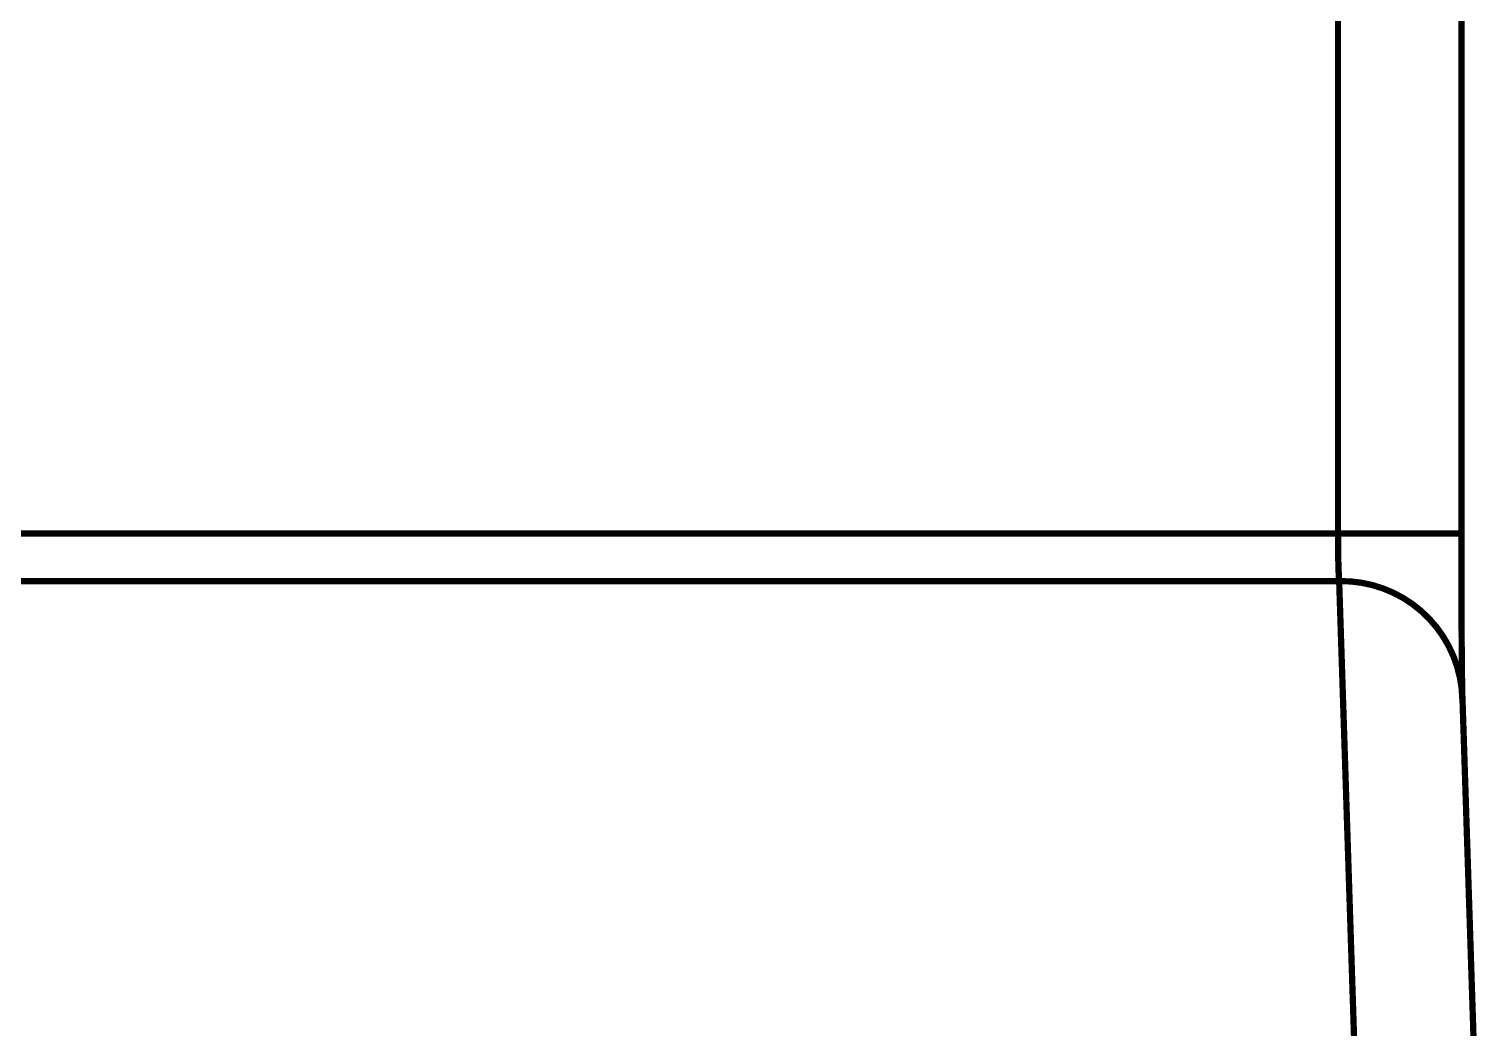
# Model space of a CAD drawing. Header units: inches. Extents: x 0 to 35.2, y -0.7 to 15.9.
# Drawn here: x 25.616 to 25.7321, y 3.4505 to 3.5302 of the extents above; entities that cross this region are included whole.
import ezdxf

# ---------------------------------------------------------------- set-up
doc = ezdxf.new("R2010")
doc.units = ezdxf.units.IN
doc.header["$MEASUREMENT"] = 0
doc.layers.add('Dimensions', color=6, linetype='Continuous')

msp = doc.modelspace()

# ---------------------------------------------------------------- linework, layer by layer
at = {"layer": 'Dimensions', "const_width": 0.0005}
for points in [[(25.7205, 3.48996), (25.7205, 3.5893)], [(25.73035, 3.48996), (25.73035, 3.58536)], [(24.7102, 3.48996), (25.7205, 3.48996)], [(25.7205, 3.4899), (25.7205, 3.48996)], [(25.7205, 3.48996), (25.73035, 3.48996)], [(25.7205, 3.48985), (25.7205, 3.4899)], [(25.7205, 3.48985), (25.7205, 3.4898)], [(25.7205, 3.4898), (25.7205, 3.48975)], [(25.7205, 3.48975), (25.7205, 3.4897)], [(25.7205, 3.4897), (25.7205, 3.48965)], [(25.7205, 3.48965), (25.7205, 3.4896)], [(25.7205, 3.4896), (25.7205, 3.48954)], [(25.7205, 3.48954), (25.7205, 3.48949)], [(25.7205, 3.48949), (25.7205, 3.48944)], [(25.7205, 3.48944), (25.7205, 3.48939)], [(25.7205, 3.48939), (25.7205, 3.48934)], [(25.7205, 3.48934), (25.7205, 3.48929)], [(25.7205, 3.48929), (25.72051, 3.48924)], [(25.73035, 3.48996), (25.73035, 3.48978)], [(25.73035, 3.48959), (25.73035, 3.48978)], [(25.73035, 3.48941), (25.73035, 3.48959)], [(25.73035, 3.48941), (25.73035, 3.48923)], [(25.72051, 3.48924), (25.72051, 3.48919)], [(25.72051, 3.48919), (25.72051, 3.48914)], [(25.72051, 3.48914), (25.72051, 3.48909)], [(25.72051, 3.48909), (25.72051, 3.48904)], [(25.72051, 3.48904), (25.72051, 3.48899)], [(25.72051, 3.48899), (25.72051, 3.48894)], [(25.72051, 3.48894), (25.72051, 3.48889)], [(25.72051, 3.48889), (25.72051, 3.48884)], [(25.72051, 3.48884), (25.72051, 3.48879)], [(25.72051, 3.48879), (25.72051, 3.48874)], [(25.72051, 3.48874), (25.72051, 3.48869)], [(25.72051, 3.48869), (25.72051, 3.48864)], [(25.72051, 3.48864), (25.72051, 3.48859)], [(25.72051, 3.48859), (25.72051, 3.48854)], [(25.72051, 3.48854), (25.72051, 3.4885)], [(25.72051, 3.4885), (25.72051, 3.48845)], [(25.72051, 3.48845), (25.72051, 3.4884)], [(25.72051, 3.4884), (25.72051, 3.48835)], [(25.72051, 3.48835), (25.72051, 3.48831)], [(25.72051, 3.48831), (25.72051, 3.48826)], [(25.72051, 3.48826), (25.72052, 3.48821)], [(25.72052, 3.48821), (25.72052, 3.48817)], [(25.72052, 3.48817), (25.72052, 3.48812)], [(25.72052, 3.48812), (25.72052, 3.48808)], [(25.73035, 3.48923), (25.73035, 3.48905)], [(25.73035, 3.48905), (25.73035, 3.48887)], [(25.73035, 3.48887), (25.73035, 3.48869)], [(25.73035, 3.48869), (25.73035, 3.48852)], [(25.73035, 3.48852), (25.73035, 3.48834)], [(25.73035, 3.48834), (25.73035, 3.48816)], [(25.73035, 3.48816), (25.73035, 3.48798)], [(25.72052, 3.48808), (25.72052, 3.48803)], [(25.72052, 3.48803), (25.72052, 3.48799)], [(25.72052, 3.48799), (25.72052, 3.48794)], [(25.72052, 3.48794), (25.72052, 3.4879)], [(25.72052, 3.4879), (25.72052, 3.48785)], [(25.72052, 3.48785), (25.72052, 3.48781)], [(25.72052, 3.48781), (25.72052, 3.48777)], [(25.72052, 3.48777), (25.72052, 3.48773)], [(25.72052, 3.48773), (25.72053, 3.48768)], [(25.72053, 3.48768), (25.72053, 3.48764)], [(25.72053, 3.48764), (25.72053, 3.4876)], [(25.72053, 3.4876), (25.72053, 3.48756)], [(25.72053, 3.48756), (25.72053, 3.48752)], [(25.72053, 3.48752), (25.72053, 3.48748)], [(25.72053, 3.48748), (25.72053, 3.48744)], [(25.72053, 3.48744), (25.72053, 3.4874)], [(25.72053, 3.4874), (25.72053, 3.48736)], [(25.72053, 3.48736), (25.72053, 3.48732)], [(25.72053, 3.48732), (25.72054, 3.48728)], [(25.72054, 3.48728), (25.72054, 3.48725)], [(25.72054, 3.48725), (25.72054, 3.48721)], [(25.72054, 3.48721), (25.72054, 3.48717)], [(25.72054, 3.48717), (25.72054, 3.48714)], [(25.72054, 3.48714), (25.72054, 3.4871)], [(25.72054, 3.4871), (25.72054, 3.48706)], [(25.72054, 3.48706), (25.72054, 3.48703)], [(25.72054, 3.48703), (25.72054, 3.487)], [(25.72054, 3.487), (25.72055, 3.48696)], [(25.72055, 3.48696), (25.72055, 3.48693)], [(25.73035, 3.48798), (25.73035, 3.4878)], [(25.73035, 3.4878), (25.73035, 3.48762)], [(25.73035, 3.48762), (25.73035, 3.48744)], [(25.73035, 3.48744), (25.73035, 3.48727)], [(25.73035, 3.48727), (25.73035, 3.48709)], [(25.73035, 3.48709), (25.73035, 3.48691)], [(24.7102, 3.48615), (25.72059, 3.48615)], [(25.72055, 3.48693), (25.72055, 3.4869)], [(25.72055, 3.4869), (25.72055, 3.48686)], [(25.72055, 3.48686), (25.72055, 3.48683)], [(25.72055, 3.48683), (25.72055, 3.4868)], [(25.72055, 3.4868), (25.72055, 3.48677)], [(25.72055, 3.48677), (25.72055, 3.48674)], [(25.72055, 3.48674), (25.72056, 3.48671)], [(25.72056, 3.48671), (25.72056, 3.48668)], [(25.72056, 3.48668), (25.72056, 3.48665)], [(25.72056, 3.48665), (25.72056, 3.48663)], [(25.72056, 3.48663), (25.72056, 3.4866)], [(25.72056, 3.4866), (25.72056, 3.48657)], [(25.72056, 3.48657), (25.72056, 3.48655)], [(25.72056, 3.48655), (25.72056, 3.48652)], [(25.72056, 3.48652), (25.72057, 3.4865)], [(25.72057, 3.4865), (25.72057, 3.48647)], [(25.72057, 3.48647), (25.72057, 3.48645)], [(25.72057, 3.48645), (25.72057, 3.48642)], [(25.72057, 3.48642), (25.72057, 3.4864)], [(25.72057, 3.4864), (25.72057, 3.48638)], [(25.72057, 3.48638), (25.72057, 3.48636)], [(25.72057, 3.48636), (25.72058, 3.48634)], [(25.72058, 3.48634), (25.72058, 3.48632)], [(25.72058, 3.48632), (25.72058, 3.4863)], [(25.72058, 3.4863), (25.72058, 3.48628)], [(25.72058, 3.48628), (25.72058, 3.48626)], [(25.72058, 3.48626), (25.72058, 3.48624)], [(25.72058, 3.48624), (25.72058, 3.48623)], [(25.72058, 3.48623), (25.72059, 3.48621)], [(25.72059, 3.48621), (25.72059, 3.4862)], [(25.72059, 3.4862), (25.72059, 3.48618)], [(25.72059, 3.48618), (25.72059, 3.48617)], [(25.72059, 3.48617), (25.72059, 3.48615)], [(25.72059, 3.48615), (25.72202, 3.44235)], [(25.73035, 3.48691), (25.73035, 3.48674)], [(25.73035, 3.48674), (25.73035, 3.48656)], [(25.73035, 3.48656), (25.73035, 3.48639)], [(25.73035, 3.48639), (25.73035, 3.48622)], [(25.73035, 3.48622), (25.73035, 3.48604)], [(25.73035, 3.48604), (25.73035, 3.48587)], [(25.73035, 3.48587), (25.73035, 3.4857)], [(25.73035, 3.4857), (25.73035, 3.48553)], [(25.73035, 3.48553), (25.73035, 3.48536)], [(25.73035, 3.48536), (25.73035, 3.48519)], [(25.73035, 3.48519), (25.73035, 3.48502)], [(25.73035, 3.48502), (25.73035, 3.48485)], [(25.73035, 3.48485), (25.73035, 3.48468)], [(25.73035, 3.48468), (25.73036, 3.48452)], [(25.73036, 3.48452), (25.73036, 3.48435)], [(25.73036, 3.48435), (25.73036, 3.48419)], [(25.73036, 3.48419), (25.73036, 3.48402)], [(25.73036, 3.48402), (25.73036, 3.48386)], [(25.73036, 3.48386), (25.73036, 3.4837)], [(25.73036, 3.4837), (25.73036, 3.48354)], [(25.73036, 3.48354), (25.73036, 3.48338)], [(25.73036, 3.48338), (25.73036, 3.48322)], [(25.73036, 3.48322), (25.73036, 3.48307)], [(25.73036, 3.48307), (25.73036, 3.48291)], [(25.73036, 3.48291), (25.73036, 3.48276)], [(25.73036, 3.48276), (25.73036, 3.4826)], [(25.73036, 3.4826), (25.73036, 3.48245)], [(25.73036, 3.48245), (25.73037, 3.4823)], [(25.73037, 3.4823), (25.73037, 3.48215)], [(25.73037, 3.48215), (25.73037, 3.482)], [(25.73037, 3.482), (25.73037, 3.48186)], [(25.73037, 3.48186), (25.73037, 3.48171)], [(25.73037, 3.48171), (25.73037, 3.48157)], [(25.73037, 3.48157), (25.73037, 3.48142)], [(25.73037, 3.48142), (25.73037, 3.48128)], [(25.73037, 3.48128), (25.73037, 3.48114)], [(25.73037, 3.48114), (25.73037, 3.48101)], [(25.73037, 3.48101), (25.73038, 3.48087)], [(25.73038, 3.48087), (25.73038, 3.48074)], [(25.73038, 3.48074), (25.73038, 3.4806)], [(25.73038, 3.4806), (25.73038, 3.48047)], [(25.73038, 3.48047), (25.73038, 3.48034)], [(25.73038, 3.48034), (25.73038, 3.48021)], [(25.73038, 3.48021), (25.73038, 3.48009)], [(25.73038, 3.48009), (25.73038, 3.47996)], [(25.73038, 3.47996), (25.73038, 3.47984)], [(25.73038, 3.47984), (25.73039, 3.47972)], [(25.73039, 3.47972), (25.73039, 3.4796)], [(25.73039, 3.4796), (25.73039, 3.47948)], [(25.73039, 3.47948), (25.73039, 3.47936)], [(25.73039, 3.47936), (25.73039, 3.47925)], [(25.73039, 3.47925), (25.73039, 3.47913)], [(25.73039, 3.47913), (25.73039, 3.47902)], [(25.73039, 3.47902), (25.73039, 3.47891)], [(25.73039, 3.47891), (25.73039, 3.47881)], [(25.73039, 3.47881), (25.7304, 3.4787)], [(25.7304, 3.4787), (25.7304, 3.4786)], [(25.7304, 3.4786), (25.7304, 3.4785)], [(25.7304, 3.4785), (25.7304, 3.4784)], [(25.7304, 3.4784), (25.7304, 3.4783)], [(25.7304, 3.4783), (25.7304, 3.47821)], [(25.7304, 3.47821), (25.7304, 3.47811)], [(25.7304, 3.47811), (25.73041, 3.47802)], [(25.73041, 3.47802), (25.73041, 3.47793)], [(25.73041, 3.47793), (25.73041, 3.47785)], [(25.73041, 3.47785), (25.73041, 3.47776)], [(25.73041, 3.47776), (25.73041, 3.47768)], [(25.73041, 3.47768), (25.73041, 3.4776)], [(25.73041, 3.4776), (25.73041, 3.47752)], [(25.73041, 3.47752), (25.73042, 3.47744)], [(25.73042, 3.47744), (25.73042, 3.47737)], [(25.73042, 3.47737), (25.73042, 3.47729)], [(25.73042, 3.47729), (25.73042, 3.47722)], [(25.73042, 3.47722), (25.73042, 3.47716)], [(25.73042, 3.47716), (25.73042, 3.47709)], [(25.73042, 3.47709), (25.73042, 3.47703)], [(25.73042, 3.47703), (25.73043, 3.47697)], [(25.73043, 3.47697), (25.73182, 3.4343)], [(25.73043, 3.47697), (25.73043, 3.47691)], [(25.73043, 3.47691), (25.73043, 3.47685)], [(25.73043, 3.47685), (25.73043, 3.4768)], [(25.73043, 3.4768), (25.73043, 3.47674)], [(25.73043, 3.47674), (25.73043, 3.47669)], [(25.73043, 3.47669), (25.73043, 3.47665)]]:
    msp.add_lwpolyline(points, dxfattribs=at)
at = {"layer": 'Dimensions', "const_width": 0.00025}
for points in [[(25.72038, 3.48996, 1), (25.72063, 3.48996, 1)], [(25.72038, 3.48996, 1), (25.72063, 3.48996, 1)], [(25.72038, 3.48996, 1), (25.72063, 3.48996, 1)], [(25.72038, 3.48996, 1), (25.72063, 3.48996, 1)], [(25.72038, 3.4899, 1), (25.72063, 3.4899, 1)], [(25.72038, 3.4899, 1), (25.72063, 3.4899, 1)], [(25.72038, 3.48985, 1), (25.72063, 3.48985, 1)], [(25.72038, 3.48985, 1), (25.72063, 3.48985, 1)], [(25.72038, 3.4898, 1), (25.72063, 3.4898, 1)], [(25.72038, 3.4898, 1), (25.72063, 3.4898, 1)], [(25.72038, 3.48975, 1), (25.72063, 3.48975, 1)], [(25.72038, 3.48975, 1), (25.72063, 3.48975, 1)], [(25.72038, 3.4897, 1), (25.72063, 3.4897, 1)], [(25.72038, 3.4897, 1), (25.72063, 3.4897, 1)], [(25.72038, 3.48965, 1), (25.72063, 3.48965, 1)], [(25.72038, 3.48965, 1), (25.72063, 3.48965, 1)], [(25.72038, 3.4896, 1), (25.72063, 3.4896, 1)], [(25.72038, 3.4896, 1), (25.72063, 3.4896, 1)], [(25.72038, 3.48954, 1), (25.72063, 3.48954, 1)], [(25.72038, 3.48954, 1), (25.72063, 3.48954, 1)], [(25.72038, 3.48949, 1), (25.72063, 3.48949, 1)], [(25.72038, 3.48949, 1), (25.72063, 3.48949, 1)], [(25.72038, 3.48944, 1), (25.72063, 3.48944, 1)], [(25.72038, 3.48944, 1), (25.72063, 3.48944, 1)], [(25.72038, 3.48939, 1), (25.72063, 3.48939, 1)], [(25.72038, 3.48939, 1), (25.72063, 3.48939, 1)], [(25.72038, 3.48934, 1), (25.72063, 3.48934, 1)], [(25.72038, 3.48934, 1), (25.72063, 3.48934, 1)], [(25.72038, 3.48929, 1), (25.72063, 3.48929, 1)], [(25.72038, 3.48929, 1), (25.72063, 3.48929, 1)], [(25.73022, 3.48996, 1), (25.73047, 3.48996, 1)], [(25.73022, 3.48996, 1), (25.73047, 3.48996, 1)], [(25.73022, 3.48996, 1), (25.73047, 3.48996, 1)], [(25.73022, 3.48978, 1), (25.73047, 3.48978, 1)], [(25.73022, 3.48978, 1), (25.73047, 3.48978, 1)], [(25.73022, 3.48959, 1), (25.73047, 3.48959, 1)], [(25.73022, 3.48959, 1), (25.73047, 3.48959, 1)], [(25.73022, 3.48941, 1), (25.73047, 3.48941, 1)], [(25.73022, 3.48941, 1), (25.73047, 3.48941, 1)], [(25.72038, 3.48924, 1), (25.72063, 3.48924, 1)], [(25.72038, 3.48924, 1), (25.72063, 3.48924, 1)], [(25.72038, 3.48919, 1), (25.72063, 3.48919, 1)], [(25.72038, 3.48919, 1), (25.72063, 3.48919, 1)], [(25.72038, 3.48914, 1), (25.72063, 3.48914, 1)], [(25.72038, 3.48914, 1), (25.72063, 3.48914, 1)], [(25.72038, 3.48909, 1), (25.72063, 3.48909, 1)], [(25.72038, 3.48909, 1), (25.72063, 3.48909, 1)], [(25.72038, 3.48904, 1), (25.72063, 3.48904, 1)], [(25.72038, 3.48904, 1), (25.72063, 3.48904, 1)], [(25.72038, 3.48899, 1), (25.72063, 3.48899, 1)], [(25.72038, 3.48899, 1), (25.72063, 3.48899, 1)], [(25.72038, 3.48894, 1), (25.72063, 3.48894, 1)], [(25.72038, 3.48894, 1), (25.72063, 3.48894, 1)], [(25.72038, 3.48889, 1), (25.72063, 3.48889, 1)], [(25.72038, 3.48889, 1), (25.72063, 3.48889, 1)], [(25.72038, 3.48884, 1), (25.72063, 3.48884, 1)], [(25.72038, 3.48884, 1), (25.72063, 3.48884, 1)], [(25.72038, 3.48879, 1), (25.72063, 3.48879, 1)], [(25.72038, 3.48879, 1), (25.72063, 3.48879, 1)], [(25.72038, 3.48874, 1), (25.72063, 3.48874, 1)], [(25.72038, 3.48874, 1), (25.72063, 3.48874, 1)], [(25.72038, 3.48869, 1), (25.72063, 3.48869, 1)], [(25.72038, 3.48869, 1), (25.72063, 3.48869, 1)], [(25.72039, 3.48864, 1), (25.72064, 3.48864, 1)], [(25.72039, 3.48864, 1), (25.72064, 3.48864, 1)], [(25.72039, 3.48859, 1), (25.72064, 3.48859, 1)], [(25.72039, 3.48859, 1), (25.72064, 3.48859, 1)], [(25.72039, 3.48854, 1), (25.72064, 3.48854, 1)], [(25.72039, 3.48854, 1), (25.72064, 3.48854, 1)], [(25.72039, 3.4885, 1), (25.72064, 3.4885, 1)], [(25.72039, 3.4885, 1), (25.72064, 3.4885, 1)], [(25.72039, 3.48845, 1), (25.72064, 3.48845, 1)], [(25.72039, 3.48845, 1), (25.72064, 3.48845, 1)], [(25.72039, 3.4884, 1), (25.72064, 3.4884, 1)], [(25.72039, 3.4884, 1), (25.72064, 3.4884, 1)], [(25.72039, 3.48835, 1), (25.72064, 3.48835, 1)], [(25.72039, 3.48835, 1), (25.72064, 3.48835, 1)], [(25.72039, 3.48831, 1), (25.72064, 3.48831, 1)], [(25.72039, 3.48831, 1), (25.72064, 3.48831, 1)], [(25.72039, 3.48826, 1), (25.72064, 3.48826, 1)], [(25.72039, 3.48826, 1), (25.72064, 3.48826, 1)], [(25.72039, 3.48821, 1), (25.72064, 3.48821, 1)], [(25.72039, 3.48821, 1), (25.72064, 3.48821, 1)], [(25.72039, 3.48817, 1), (25.72064, 3.48817, 1)], [(25.72039, 3.48817, 1), (25.72064, 3.48817, 1)], [(25.72039, 3.48812, 1), (25.72064, 3.48812, 1)], [(25.72039, 3.48812, 1), (25.72064, 3.48812, 1)], [(25.73022, 3.48923, 1), (25.73047, 3.48923, 1)], [(25.73022, 3.48923, 1), (25.73047, 3.48923, 1)], [(25.73022, 3.48905, 1), (25.73047, 3.48905, 1)], [(25.73022, 3.48905, 1), (25.73047, 3.48905, 1)], [(25.73022, 3.48887, 1), (25.73047, 3.48887, 1)], [(25.73022, 3.48887, 1), (25.73047, 3.48887, 1)], [(25.73022, 3.48869, 1), (25.73047, 3.48869, 1)], [(25.73022, 3.48869, 1), (25.73047, 3.48869, 1)], [(25.73022, 3.48852, 1), (25.73047, 3.48852, 1)], [(25.73022, 3.48852, 1), (25.73047, 3.48852, 1)], [(25.73022, 3.48834, 1), (25.73047, 3.48834, 1)], [(25.73022, 3.48834, 1), (25.73047, 3.48834, 1)], [(25.73022, 3.48816, 1), (25.73047, 3.48816, 1)], [(25.73022, 3.48816, 1), (25.73047, 3.48816, 1)], [(25.72039, 3.48808, 1), (25.72064, 3.48808, 1)], [(25.72039, 3.48808, 1), (25.72064, 3.48808, 1)], [(25.72039, 3.48803, 1), (25.72064, 3.48803, 1)], [(25.72039, 3.48803, 1), (25.72064, 3.48803, 1)], [(25.72039, 3.48799, 1), (25.72064, 3.48799, 1)], [(25.72039, 3.48799, 1), (25.72064, 3.48799, 1)], [(25.7204, 3.48794, 1), (25.72065, 3.48794, 1)], [(25.7204, 3.48794, 1), (25.72065, 3.48794, 1)], [(25.7204, 3.4879, 1), (25.72065, 3.4879, 1)], [(25.7204, 3.4879, 1), (25.72065, 3.4879, 1)], [(25.7204, 3.48785, 1), (25.72065, 3.48785, 1)], [(25.7204, 3.48785, 1), (25.72065, 3.48785, 1)], [(25.7204, 3.48781, 1), (25.72065, 3.48781, 1)], [(25.7204, 3.48781, 1), (25.72065, 3.48781, 1)], [(25.7204, 3.48777, 1), (25.72065, 3.48777, 1)], [(25.7204, 3.48777, 1), (25.72065, 3.48777, 1)], [(25.7204, 3.48773, 1), (25.72065, 3.48773, 1)], [(25.7204, 3.48773, 1), (25.72065, 3.48773, 1)], [(25.7204, 3.48768, 1), (25.72065, 3.48768, 1)], [(25.7204, 3.48768, 1), (25.72065, 3.48768, 1)], [(25.7204, 3.48764, 1), (25.72065, 3.48764, 1)], [(25.7204, 3.48764, 1), (25.72065, 3.48764, 1)], [(25.7204, 3.4876, 1), (25.72065, 3.4876, 1)], [(25.7204, 3.4876, 1), (25.72065, 3.4876, 1)], [(25.7204, 3.48756, 1), (25.72065, 3.48756, 1)], [(25.7204, 3.48756, 1), (25.72065, 3.48756, 1)], [(25.7204, 3.48752, 1), (25.72065, 3.48752, 1)], [(25.7204, 3.48752, 1), (25.72065, 3.48752, 1)], [(25.7204, 3.48748, 1), (25.72066, 3.48748, 1)], [(25.7204, 3.48748, 1), (25.72066, 3.48748, 1)], [(25.72041, 3.48744, 1), (25.72066, 3.48744, 1)], [(25.72041, 3.48744, 1), (25.72066, 3.48744, 1)], [(25.72041, 3.4874, 1), (25.72066, 3.4874, 1)], [(25.72041, 3.4874, 1), (25.72066, 3.4874, 1)], [(25.72041, 3.48736, 1), (25.72066, 3.48736, 1)], [(25.72041, 3.48736, 1), (25.72066, 3.48736, 1)], [(25.72041, 3.48732, 1), (25.72066, 3.48732, 1)], [(25.72041, 3.48732, 1), (25.72066, 3.48732, 1)], [(25.72041, 3.48728, 1), (25.72066, 3.48728, 1)], [(25.72041, 3.48728, 1), (25.72066, 3.48728, 1)], [(25.72041, 3.48725, 1), (25.72066, 3.48725, 1)], [(25.72041, 3.48725, 1), (25.72066, 3.48725, 1)], [(25.72041, 3.48721, 1), (25.72066, 3.48721, 1)], [(25.72041, 3.48721, 1), (25.72066, 3.48721, 1)], [(25.72041, 3.48717, 1), (25.72066, 3.48717, 1)], [(25.72041, 3.48717, 1), (25.72066, 3.48717, 1)], [(25.72041, 3.48714, 1), (25.72066, 3.48714, 1)], [(25.72041, 3.48714, 1), (25.72066, 3.48714, 1)], [(25.72042, 3.4871, 1), (25.72067, 3.4871, 1)], [(25.72042, 3.4871, 1), (25.72067, 3.4871, 1)], [(25.72042, 3.48706, 1), (25.72067, 3.48706, 1)], [(25.72042, 3.48706, 1), (25.72067, 3.48706, 1)], [(25.72042, 3.48703, 1), (25.72067, 3.48703, 1)], [(25.72042, 3.48703, 1), (25.72067, 3.48703, 1)], [(25.72042, 3.487, 1), (25.72067, 3.487, 1)], [(25.72042, 3.487, 1), (25.72067, 3.487, 1)], [(25.72042, 3.48696, 1), (25.72067, 3.48696, 1)], [(25.72042, 3.48696, 1), (25.72067, 3.48696, 1)], [(25.73022, 3.48798, 1), (25.73047, 3.48798, 1)], [(25.73022, 3.48798, 1), (25.73047, 3.48798, 1)], [(25.73022, 3.4878, 1), (25.73047, 3.4878, 1)], [(25.73022, 3.4878, 1), (25.73047, 3.4878, 1)], [(25.73022, 3.48762, 1), (25.73047, 3.48762, 1)], [(25.73022, 3.48762, 1), (25.73047, 3.48762, 1)], [(25.73022, 3.48744, 1), (25.73047, 3.48744, 1)], [(25.73022, 3.48744, 1), (25.73047, 3.48744, 1)], [(25.73022, 3.48727, 1), (25.73047, 3.48727, 1)], [(25.73022, 3.48727, 1), (25.73047, 3.48727, 1)], [(25.73022, 3.48709, 1), (25.73047, 3.48709, 1)], [(25.73022, 3.48709, 1), (25.73047, 3.48709, 1)], [(25.72042, 3.48693, 1), (25.72067, 3.48693, 1)], [(25.72042, 3.48693, 1), (25.72067, 3.48693, 1)], [(25.72042, 3.4869, 1), (25.72067, 3.4869, 1)], [(25.72042, 3.4869, 1), (25.72067, 3.4869, 1)], [(25.72042, 3.48686, 1), (25.72067, 3.48686, 1)], [(25.72042, 3.48686, 1), (25.72067, 3.48686, 1)], [(25.72043, 3.48683, 1), (25.72068, 3.48683, 1)], [(25.72043, 3.48683, 1), (25.72068, 3.48683, 1)], [(25.72043, 3.4868, 1), (25.72068, 3.4868, 1)], [(25.72043, 3.4868, 1), (25.72068, 3.4868, 1)], [(25.72043, 3.48677, 1), (25.72068, 3.48677, 1)], [(25.72043, 3.48677, 1), (25.72068, 3.48677, 1)], [(25.72043, 3.48674, 1), (25.72068, 3.48674, 1)], [(25.72043, 3.48674, 1), (25.72068, 3.48674, 1)], [(25.72043, 3.48671, 1), (25.72068, 3.48671, 1)], [(25.72043, 3.48671, 1), (25.72068, 3.48671, 1)], [(25.72043, 3.48668, 1), (25.72068, 3.48668, 1)], [(25.72043, 3.48668, 1), (25.72068, 3.48668, 1)], [(25.72043, 3.48665, 1), (25.72068, 3.48665, 1)], [(25.72043, 3.48665, 1), (25.72068, 3.48665, 1)], [(25.72043, 3.48663, 1), (25.72068, 3.48663, 1)], [(25.72043, 3.48663, 1), (25.72068, 3.48663, 1)], [(25.72044, 3.4866, 1), (25.72069, 3.4866, 1)], [(25.72044, 3.4866, 1), (25.72069, 3.4866, 1)], [(25.72044, 3.48657, 1), (25.72069, 3.48657, 1)], [(25.72044, 3.48657, 1), (25.72069, 3.48657, 1)], [(25.72044, 3.48655, 1), (25.72069, 3.48655, 1)], [(25.72044, 3.48655, 1), (25.72069, 3.48655, 1)], [(25.72044, 3.48652, 1), (25.72069, 3.48652, 1)], [(25.72044, 3.48652, 1), (25.72069, 3.48652, 1)], [(25.72044, 3.4865, 1), (25.72069, 3.4865, 1)], [(25.72044, 3.4865, 1), (25.72069, 3.4865, 1)], [(25.72044, 3.48647, 1), (25.72069, 3.48647, 1)], [(25.72044, 3.48647, 1), (25.72069, 3.48647, 1)], [(25.72044, 3.48645, 1), (25.72069, 3.48645, 1)], [(25.72044, 3.48645, 1), (25.72069, 3.48645, 1)], [(25.72045, 3.48642, 1), (25.7207, 3.48642, 1)], [(25.72045, 3.48642, 1), (25.7207, 3.48642, 1)], [(25.72045, 3.4864, 1), (25.7207, 3.4864, 1)], [(25.72045, 3.4864, 1), (25.7207, 3.4864, 1)], [(25.72045, 3.48638, 1), (25.7207, 3.48638, 1)], [(25.72045, 3.48638, 1), (25.7207, 3.48638, 1)], [(25.72045, 3.48636, 1), (25.7207, 3.48636, 1)], [(25.72045, 3.48636, 1), (25.7207, 3.48636, 1)], [(25.72045, 3.48634, 1), (25.7207, 3.48634, 1)], [(25.72045, 3.48634, 1), (25.7207, 3.48634, 1)], [(25.72045, 3.48632, 1), (25.7207, 3.48632, 1)], [(25.72045, 3.48632, 1), (25.7207, 3.48632, 1)], [(25.72045, 3.4863, 1), (25.7207, 3.4863, 1)], [(25.72045, 3.4863, 1), (25.7207, 3.4863, 1)], [(25.72046, 3.48628, 1), (25.72071, 3.48628, 1)], [(25.72046, 3.48628, 1), (25.72071, 3.48628, 1)], [(25.72046, 3.48626, 1), (25.72071, 3.48626, 1)], [(25.72046, 3.48626, 1), (25.72071, 3.48626, 1)], [(25.72046, 3.48624, 1), (25.72071, 3.48624, 1)], [(25.72046, 3.48624, 1), (25.72071, 3.48624, 1)], [(25.72046, 3.48623, 1), (25.72071, 3.48623, 1)], [(25.72046, 3.48623, 1), (25.72071, 3.48623, 1)], [(25.72046, 3.48621, 1), (25.72071, 3.48621, 1)], [(25.72046, 3.48621, 1), (25.72071, 3.48621, 1)], [(25.72046, 3.4862, 1), (25.72071, 3.4862, 1)], [(25.72046, 3.4862, 1), (25.72071, 3.4862, 1)], [(25.72046, 3.48618, 1), (25.72071, 3.48618, 1)], [(25.72046, 3.48618, 1), (25.72071, 3.48618, 1)], [(25.72047, 3.48617, 1), (25.72072, 3.48617, 1)], [(25.72047, 3.48617, 1), (25.72072, 3.48617, 1)], [(25.72047, 3.48615, 1), (25.72072, 3.48615, 1)], [(25.72047, 3.48615, 1), (25.72072, 3.48615, 1)], [(25.72047, 3.48615, 1), (25.72072, 3.48615, 1)], [(25.72047, 3.48615, 1), (25.72072, 3.48615, 1)], [(25.73022, 3.48691, 1), (25.73047, 3.48691, 1)], [(25.73022, 3.48691, 1), (25.73047, 3.48691, 1)], [(25.73022, 3.48674, 1), (25.73047, 3.48674, 1)], [(25.73022, 3.48674, 1), (25.73047, 3.48674, 1)], [(25.73022, 3.48656, 1), (25.73047, 3.48656, 1)], [(25.73022, 3.48656, 1), (25.73047, 3.48656, 1)], [(25.73022, 3.48639, 1), (25.73047, 3.48639, 1)], [(25.73022, 3.48639, 1), (25.73047, 3.48639, 1)], [(25.73022, 3.48622, 1), (25.73047, 3.48622, 1)], [(25.73022, 3.48622, 1), (25.73047, 3.48622, 1)], [(25.73023, 3.48604, 1), (25.73048, 3.48604, 1)], [(25.73023, 3.48604, 1), (25.73048, 3.48604, 1)], [(25.73023, 3.48587, 1), (25.73048, 3.48587, 1)], [(25.73023, 3.48587, 1), (25.73048, 3.48587, 1)], [(25.73023, 3.4857, 1), (25.73048, 3.4857, 1)], [(25.73023, 3.4857, 1), (25.73048, 3.4857, 1)], [(25.73023, 3.48553, 1), (25.73048, 3.48553, 1)], [(25.73023, 3.48553, 1), (25.73048, 3.48553, 1)], [(25.73023, 3.48536, 1), (25.73048, 3.48536, 1)], [(25.73023, 3.48536, 1), (25.73048, 3.48536, 1)], [(25.73023, 3.48519, 1), (25.73048, 3.48519, 1)], [(25.73023, 3.48519, 1), (25.73048, 3.48519, 1)], [(25.73023, 3.48502, 1), (25.73048, 3.48502, 1)], [(25.73023, 3.48502, 1), (25.73048, 3.48502, 1)], [(25.73023, 3.48485, 1), (25.73048, 3.48485, 1)], [(25.73023, 3.48485, 1), (25.73048, 3.48485, 1)], [(25.73023, 3.48468, 1), (25.73048, 3.48468, 1)], [(25.73023, 3.48468, 1), (25.73048, 3.48468, 1)], [(25.73023, 3.48452, 1), (25.73048, 3.48452, 1)], [(25.73023, 3.48452, 1), (25.73048, 3.48452, 1)], [(25.73023, 3.48435, 1), (25.73048, 3.48435, 1)], [(25.73023, 3.48435, 1), (25.73048, 3.48435, 1)], [(25.73023, 3.48419, 1), (25.73048, 3.48419, 1)], [(25.73023, 3.48419, 1), (25.73048, 3.48419, 1)], [(25.73023, 3.48402, 1), (25.73048, 3.48402, 1)], [(25.73023, 3.48402, 1), (25.73048, 3.48402, 1)], [(25.73023, 3.48386, 1), (25.73048, 3.48386, 1)], [(25.73023, 3.48386, 1), (25.73048, 3.48386, 1)], [(25.73023, 3.4837, 1), (25.73048, 3.4837, 1)], [(25.73023, 3.4837, 1), (25.73048, 3.4837, 1)], [(25.73023, 3.48354, 1), (25.73048, 3.48354, 1)], [(25.73023, 3.48354, 1), (25.73048, 3.48354, 1)], [(25.73023, 3.48338, 1), (25.73048, 3.48338, 1)], [(25.73023, 3.48338, 1), (25.73048, 3.48338, 1)], [(25.73024, 3.48322, 1), (25.73049, 3.48322, 1)], [(25.73024, 3.48322, 1), (25.73049, 3.48322, 1)], [(25.73024, 3.48307, 1), (25.73049, 3.48307, 1)], [(25.73024, 3.48307, 1), (25.73049, 3.48307, 1)], [(25.73024, 3.48291, 1), (25.73049, 3.48291, 1)], [(25.73024, 3.48291, 1), (25.73049, 3.48291, 1)], [(25.73024, 3.48276, 1), (25.73049, 3.48276, 1)], [(25.73024, 3.48276, 1), (25.73049, 3.48276, 1)], [(25.73024, 3.4826, 1), (25.73049, 3.4826, 1)], [(25.73024, 3.4826, 1), (25.73049, 3.4826, 1)], [(25.73024, 3.48245, 1), (25.73049, 3.48245, 1)], [(25.73024, 3.48245, 1), (25.73049, 3.48245, 1)], [(25.73024, 3.4823, 1), (25.73049, 3.4823, 1)], [(25.73024, 3.4823, 1), (25.73049, 3.4823, 1)], [(25.73024, 3.48215, 1), (25.73049, 3.48215, 1)], [(25.73024, 3.48215, 1), (25.73049, 3.48215, 1)], [(25.73024, 3.482, 1), (25.73049, 3.482, 1)], [(25.73024, 3.482, 1), (25.73049, 3.482, 1)], [(25.73024, 3.48186, 1), (25.73049, 3.48186, 1)], [(25.73024, 3.48186, 1), (25.73049, 3.48186, 1)], [(25.73024, 3.48171, 1), (25.73049, 3.48171, 1)], [(25.73024, 3.48171, 1), (25.73049, 3.48171, 1)], [(25.73025, 3.48157, 1), (25.7305, 3.48157, 1)], [(25.73025, 3.48157, 1), (25.7305, 3.48157, 1)], [(25.73025, 3.48142, 1), (25.7305, 3.48142, 1)], [(25.73025, 3.48142, 1), (25.7305, 3.48142, 1)], [(25.73025, 3.48128, 1), (25.7305, 3.48128, 1)], [(25.73025, 3.48128, 1), (25.7305, 3.48128, 1)], [(25.73025, 3.48114, 1), (25.7305, 3.48114, 1)], [(25.73025, 3.48114, 1), (25.7305, 3.48114, 1)], [(25.73025, 3.48101, 1), (25.7305, 3.48101, 1)], [(25.73025, 3.48101, 1), (25.7305, 3.48101, 1)], [(25.73025, 3.48087, 1), (25.7305, 3.48087, 1)], [(25.73025, 3.48087, 1), (25.7305, 3.48087, 1)], [(25.73025, 3.48074, 1), (25.7305, 3.48074, 1)], [(25.73025, 3.48074, 1), (25.7305, 3.48074, 1)], [(25.73025, 3.4806, 1), (25.7305, 3.4806, 1)], [(25.73025, 3.4806, 1), (25.7305, 3.4806, 1)], [(25.73025, 3.48047, 1), (25.7305, 3.48047, 1)], [(25.73025, 3.48047, 1), (25.7305, 3.48047, 1)], [(25.73025, 3.48034, 1), (25.7305, 3.48034, 1)], [(25.73025, 3.48034, 1), (25.7305, 3.48034, 1)], [(25.73026, 3.48021, 1), (25.73051, 3.48021, 1)], [(25.73026, 3.48021, 1), (25.73051, 3.48021, 1)], [(25.73026, 3.48009, 1), (25.73051, 3.48009, 1)], [(25.73026, 3.48009, 1), (25.73051, 3.48009, 1)], [(25.73026, 3.47996, 1), (25.73051, 3.47996, 1)], [(25.73026, 3.47996, 1), (25.73051, 3.47996, 1)], [(25.73026, 3.47984, 1), (25.73051, 3.47984, 1)], [(25.73026, 3.47984, 1), (25.73051, 3.47984, 1)], [(25.73026, 3.47972, 1), (25.73051, 3.47972, 1)], [(25.73026, 3.47972, 1), (25.73051, 3.47972, 1)], [(25.73026, 3.4796, 1), (25.73051, 3.4796, 1)], [(25.73026, 3.4796, 1), (25.73051, 3.4796, 1)], [(25.73026, 3.47948, 1), (25.73051, 3.47948, 1)], [(25.73026, 3.47948, 1), (25.73051, 3.47948, 1)], [(25.73026, 3.47936, 1), (25.73051, 3.47936, 1)], [(25.73026, 3.47936, 1), (25.73051, 3.47936, 1)], [(25.73026, 3.47925, 1), (25.73051, 3.47925, 1)], [(25.73026, 3.47925, 1), (25.73051, 3.47925, 1)], [(25.73027, 3.47913, 1), (25.73052, 3.47913, 1)], [(25.73027, 3.47913, 1), (25.73052, 3.47913, 1)], [(25.73027, 3.47902, 1), (25.73052, 3.47902, 1)], [(25.73027, 3.47902, 1), (25.73052, 3.47902, 1)], [(25.73027, 3.47891, 1), (25.73052, 3.47891, 1)], [(25.73027, 3.47891, 1), (25.73052, 3.47891, 1)], [(25.73027, 3.47881, 1), (25.73052, 3.47881, 1)], [(25.73027, 3.47881, 1), (25.73052, 3.47881, 1)], [(25.73027, 3.4787, 1), (25.73052, 3.4787, 1)], [(25.73027, 3.4787, 1), (25.73052, 3.4787, 1)], [(25.73027, 3.4786, 1), (25.73052, 3.4786, 1)], [(25.73027, 3.4786, 1), (25.73052, 3.4786, 1)], [(25.73027, 3.4785, 1), (25.73052, 3.4785, 1)], [(25.73027, 3.4785, 1), (25.73052, 3.4785, 1)], [(25.73028, 3.4784, 1), (25.73053, 3.4784, 1)], [(25.73028, 3.4784, 1), (25.73053, 3.4784, 1)], [(25.73028, 3.4783, 1), (25.73053, 3.4783, 1)], [(25.73028, 3.4783, 1), (25.73053, 3.4783, 1)], [(25.73028, 3.47821, 1), (25.73053, 3.47821, 1)], [(25.73028, 3.47821, 1), (25.73053, 3.47821, 1)], [(25.73028, 3.47811, 1), (25.73053, 3.47811, 1)], [(25.73028, 3.47811, 1), (25.73053, 3.47811, 1)], [(25.73028, 3.47802, 1), (25.73053, 3.47802, 1)], [(25.73028, 3.47802, 1), (25.73053, 3.47802, 1)], [(25.73028, 3.47793, 1), (25.73053, 3.47793, 1)], [(25.73028, 3.47793, 1), (25.73053, 3.47793, 1)], [(25.73028, 3.47785, 1), (25.73053, 3.47785, 1)], [(25.73028, 3.47785, 1), (25.73053, 3.47785, 1)], [(25.73028, 3.47776, 1), (25.73053, 3.47776, 1)], [(25.73028, 3.47776, 1), (25.73053, 3.47776, 1)], [(25.73029, 3.47768, 1), (25.73054, 3.47768, 1)], [(25.73029, 3.47768, 1), (25.73054, 3.47768, 1)], [(25.73029, 3.4776, 1), (25.73054, 3.4776, 1)], [(25.73029, 3.4776, 1), (25.73054, 3.4776, 1)], [(25.73029, 3.47752, 1), (25.73054, 3.47752, 1)], [(25.73029, 3.47752, 1), (25.73054, 3.47752, 1)], [(25.73029, 3.47744, 1), (25.73054, 3.47744, 1)], [(25.73029, 3.47744, 1), (25.73054, 3.47744, 1)], [(25.73029, 3.47737, 1), (25.73054, 3.47737, 1)], [(25.73029, 3.47737, 1), (25.73054, 3.47737, 1)], [(25.73029, 3.47729, 1), (25.73054, 3.47729, 1)], [(25.73029, 3.47729, 1), (25.73054, 3.47729, 1)], [(25.73029, 3.47722, 1), (25.73054, 3.47722, 1)], [(25.73029, 3.47722, 1), (25.73054, 3.47722, 1)], [(25.7303, 3.47716, 1), (25.73055, 3.47716, 1)], [(25.7303, 3.47716, 1), (25.73055, 3.47716, 1)], [(25.7303, 3.47709, 1), (25.73055, 3.47709, 1)], [(25.7303, 3.47709, 1), (25.73055, 3.47709, 1)], [(25.7303, 3.47703, 1), (25.73055, 3.47703, 1)], [(25.7303, 3.47703, 1), (25.73055, 3.47703, 1)], [(25.7303, 3.47697, 1), (25.73055, 3.47697, 1)], [(25.7303, 3.47697, 1), (25.73055, 3.47697, 1)], [(25.7303, 3.47697, 1), (25.73055, 3.47697, 1)], [(25.7303, 3.47691, 1), (25.73055, 3.47691, 1)], [(25.7303, 3.47691, 1), (25.73055, 3.47691, 1)], [(25.7303, 3.47685, 1), (25.73055, 3.47685, 1)], [(25.7303, 3.47685, 1), (25.73055, 3.47685, 1)], [(25.7303, 3.4768, 1), (25.73055, 3.4768, 1)], [(25.7303, 3.4768, 1), (25.73055, 3.4768, 1)], [(25.73031, 3.47674, 1), (25.73056, 3.47674, 1)], [(25.73031, 3.47674, 1), (25.73056, 3.47674, 1)], [(25.73031, 3.47669, 1), (25.73056, 3.47669, 1)], [(25.73031, 3.47669, 1), (25.73056, 3.47669, 1)], [(25.73031, 3.47665, 1), (25.73056, 3.47665, 1)], [(25.73031, 3.47665, 1), (25.73056, 3.47665, 1)]]:
    msp.add_lwpolyline(points, format="xyb", close=True, dxfattribs=at)
at = {"layer": 'Dimensions', "const_width": 0.0005}
msp.add_lwpolyline([(25.72059, 3.48615, -0.415638), (25.73043, 3.47665)], format="xyb", dxfattribs=at)

doc.saveas('drawing.dxf')
